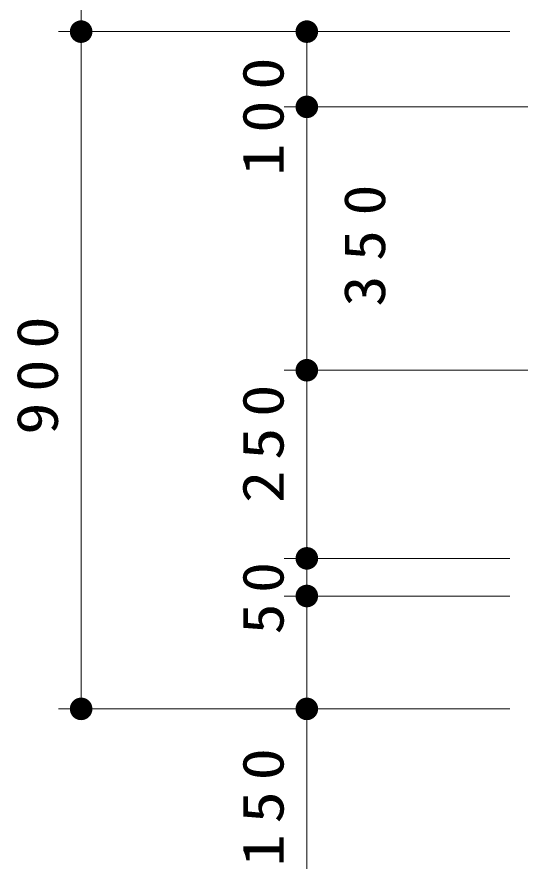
# Model space of a CAD drawing. Units: millimetres on the paper, with parts at other scales. Extents: x -385 to 0, y 0 to 267.
# Drawn here: x -175.75 to -153.42, y 99.38 to 137.12 of the extents above; entities that cross this region are included whole.
import ezdxf

# ---------------------------------------------------------------- set-up
doc = ezdxf.new("R2010")
doc.units = ezdxf.units.MM
doc.layers.add('LY_1', color=190, linetype='Continuous', lineweight=25)
doc.styles.add('ＭＳ ゴシック', font='')
doc.styles.get('ＭＳ ゴシック').set_extended_font_data('MS Gothic')

# ---------------------------------------------------------------- blocks, each defined once
blk = doc.blocks.new('filled_dot')
at = {"color": 0, "linetype": 'Continuous', "lineweight": -2, "const_width": 1.25}
blk.add_lwpolyline([(-0.625, 0, 1), (0.625, 0, 1)], format="xyb", close=True, dxfattribs=at)

msp = doc.modelspace()

# ---------------------------------------------------------------- linework, layer by layer
at = {"layer": 'LY_1', "color": 7, "lineweight": 13}
for p, q in [((-172.909, 136.471), (-172.909, 213.138)), ((-153.909, 136.471), (-173.909, 136.471)), ((-153.909, 136.471), (-173.909, 136.471)), ((-172.909, 106.471), (-172.909, 136.471)), ((-162.909, 136.471), (-162.909, 130.026)), ((-152.242, 133.138), (-163.909, 133.138)), ((-162.909, 121.471), (-162.909, 133.138)), ((-152.242, 121.471), (-163.909, 121.471)), ((-162.909, 113.138), (-162.909, 121.471)), ((-153.909, 113.138), (-163.909, 113.138)), ((-162.909, 111.471), (-162.909, 113.138)), ((-153.909, 111.471), (-163.909, 111.471)), ((-162.909, 99.38), (-162.909, 111.471)), ((-153.909, 106.471), (-173.909, 106.471))]:
    msp.add_line(p, q, dxfattribs=at)

# ---------------------------------------------------------------- block references
at = {"layer": 'LY_1', "color": 7, "lineweight": 13, "xscale": 0.4, "yscale": 0.4}
for p, rotation in [((-172.909, 136.471), 270), ((-172.909, 136.471), 90), ((-162.909, 136.471), 270), ((-162.909, 133.138), 90), ((-162.909, 121.471), 90), ((-162.909, 113.138), 90), ((-162.909, 111.471), 90), ((-172.909, 106.471), 90), ((-162.909, 106.471), 90)]:
    msp.add_blockref('filled_dot', p, dxfattribs=dict(at, rotation=rotation))

# ---------------------------------------------------------------- texts
at = {"layer": 'LY_1', "color": 7, "char_height": 1.833, "rotation": 90, "style": 'ＭＳ ゴシック'}
for s, insert, attachment_point in [('\\T1.33;\\W1.15;100', (-163.909, 132.943), 8), ('\\T1.47;\\W1.1;350', (-159.409, 124.294), 7), ('\\T1.33;\\W1.15;900', (-173.909, 121.471), 8), ('\\T1.33;\\W1.15;250', (-163.909, 118.451), 8), ('\\T1.34;\\W1.1;50', (-163.909, 111.607), 8), ('\\T1.33;\\W1.15;150', (-163.909, 102.349), 8)]:
    msp.add_mtext(s, dxfattribs=dict(at, insert=insert, attachment_point=attachment_point))

doc.saveas('drawing.dxf')
